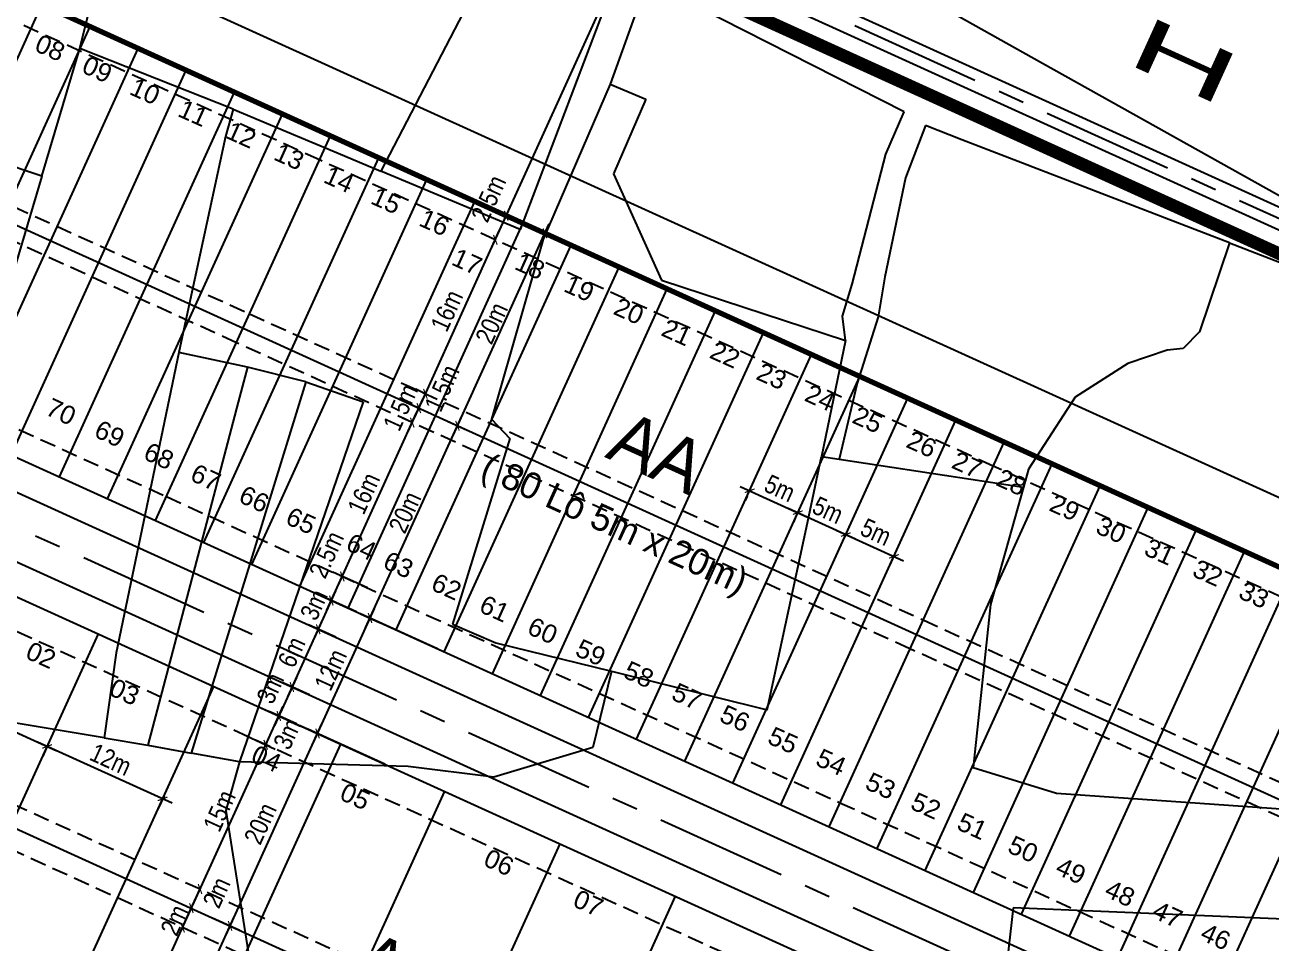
# Model space of a CAD drawing. Extents: x 597165 to 598689, y 1181586 to 1183364.
# Drawn here: x 597567.5 to 597685.4, y 1183094.9 to 1183181.8 of the extents above; entities that cross this region are included whole.
import ezdxf
from ezdxf.enums import TextEntityAlignment as Align

# ---------------------------------------------------------------- set-up
doc = ezdxf.new("R2010")
doc.units = 0
doc.header["$MEASUREMENT"] = 0
for name, pattern in [('CENTER', [2, 1.25, -0.25, 0.25, -0.25]), ('DASHED', [0.75, 0.5, -0.25]), ('LOGIOI', [4, 3, -1])]:
    doc.linetypes.add(name, pattern=pattern)
doc.layers.get('0').update_dxf_attribs({"linetype": 'CONTINUOUS'})
doc.layers.get('DEFPOINTS').update_dxf_attribs({"color": 8, "linetype": 'CONTINUOUS'})
for name, color, linetype in [('CGXD', 3, 'CONTINUOUS'), ('DIM-T', 7, 'CONTINUOUS'), ('DTEXT', 7, 'CONTINUOUS'), ('DTEXT-TENLO', 4, 'CONTINUOUS'), ('MOCRANH', 7, 'CONTINUOUS'), ('NEN-HT', 8, 'CONTINUOUS'), ('NET-LENGOAI', 4, 'CONTINUOUS'), ('NET-LETRONG', 5, 'CONTINUOUS'), ('NET-LO-GIOI-DIEN-GIOI', 7, 'CENTER'), ('NET-PLO', 2, 'CONTINUOUS'), ('NET-TIM', 2, 'CENTER'), ('RANH_QUY_HOACH', 7, 'LOGIOI'), ('RANHGIAODAT', 150, 'LOGIOI'), ('TEXT-SOLO', 7, 'CONTINUOUS')]:
    doc.layers.add(name, color=color, linetype=linetype)
doc.styles.add('AVO', font='VHELVEN.TTF')
doc.styles.add('VHEL-C-R', font='VHELVCN.TTF')
doc.styles.add('VHEL-R', font='VHELVEN.TTF')
doc.styles.add('VTIMES-R', font='VAPTIMN.TTF')
doc.dimstyles.new('TL1000', dxfattribs={"dimscale": 0, "dimtxt": 2, "dimasz": 0.7, "dimexe": 1, "dimexo": 1, "dimgap": 0.5, "dimtad": 1, "dimdec": 1, "dimzin": 12, "dimtxsty": 'VHEL-C-R', "dimblk1": 'ARCHTICK', "dimblk2": 'ARCHTICK', "dimsah": 1, "dimcen": -0.09, "dimdle": 1, "dimclrd": 256, "dimclre": 256, "dimclrt": 256, "dimazin": 3, "dimtfac": 0.005, "dimtdec": 1, "dimtix": 1, "dimtmove": 0, "dimatfit": 3, "dimtolj": 1, "dimtzin": 0})

# ---------------------------------------------------------------- blocks, each defined once
blk = doc.blocks.new('_ARCHTICK')
at = {"color": 0, "linetype": 'BYBLOCK', "const_width": 0.15}
blk.add_lwpolyline([(-0.5, -0.5), (0.5, 0.5)], dxfattribs=at)
blk = doc.blocks.new('*D1054')
at = {"linetype": 'BYBLOCK'}
for p, q in [((597631.48, 1183221.22), (597638.76, 1183217.91)), ((597612.61, 1183162.79), (597638.27, 1183219.23)), ((597606.65, 1183166.6), (597613.93, 1183163.29))]:
    blk.add_line(p, q, dxfattribs=at)
at = {"layer": 'DEFPOINTS', "color": 0, "linetype": 'BYBLOCK'}
for p in [(597630.57, 1183221.63), (597637.85, 1183218.32), (597605.74, 1183167.01)]:
    blk.add_point(p, dxfattribs=at)
at = {"linetype": 'BYBLOCK', "xscale": 0.7, "yscale": 0.7, "zscale": 0.7}
for p, rotation in [((597637.85, 1183218.32), 65.55248368518623), ((597613.02, 1183163.7), 245.5524836851863)]:
    blk.add_blockref('_ARCHTICK', p, dxfattribs=dict(at, rotation=rotation))
at = {"linetype": 'BYBLOCK', "insert": (597625.38, 1183195.33), "char_height": 1.75, "attachment_point": 5, "rotation": 65.5525, "style": 'VHEL-C-R'}
blk.add_mtext('\\A1;60m', dxfattribs=at)
blk = doc.blocks.new('*D1040')
at = {"linetype": 'BYBLOCK'}
for p, q in [((597599.88, 1183128.48), (597596.6, 1183129.97)), ((597596.06, 1183126.37), (597597.51, 1183129.56)), ((597598.84, 1183126.2), (597595.56, 1183127.7))]:
    blk.add_line(p, q, dxfattribs=at)
at = {"layer": 'DEFPOINTS', "color": 0, "linetype": 'BYBLOCK'}
for p in [(597597.51, 1183129.56), (597600.79, 1183128.06), (597599.75, 1183125.79)]:
    blk.add_point(p, dxfattribs=at)
at = {"linetype": 'BYBLOCK', "xscale": 0.7, "yscale": 0.7, "zscale": 0.7}
for p, rotation in [((597597.51, 1183129.56), 65.55248368590415), ((597596.47, 1183127.28), 245.5524836859041)]:
    blk.add_blockref('_ARCHTICK', p, dxfattribs=dict(at, rotation=rotation))
at = {"linetype": 'BYBLOCK', "insert": (597596.02, 1183131.62), "char_height": 1.75, "attachment_point": 5, "rotation": 65.5525, "style": 'VHEL-C-R'}
blk.add_mtext('\\A1;2.5m', dxfattribs=at)
blk = doc.blocks.new('*D1039')
at = {"linetype": 'BYBLOCK'}
for p, q in [((597597.09, 1183128.65), (597604.54, 1183145.03)), ((597603.98, 1183144.19), (597603.22, 1183144.54)), ((597599.88, 1183128.48), (597596.6, 1183129.97))]:
    blk.add_line(p, q, dxfattribs=at)
at = {"layer": 'DEFPOINTS', "color": 0, "linetype": 'BYBLOCK'}
for p in [(597604.13, 1183144.12), (597604.89, 1183143.77), (597600.79, 1183128.06)]:
    blk.add_point(p, dxfattribs=at)
at = {"linetype": 'BYBLOCK', "xscale": 0.7, "yscale": 0.7, "zscale": 0.7}
for p, rotation in [((597604.13, 1183144.12), 65.55248368590425), ((597597.51, 1183129.56), 245.5524836859042)]:
    blk.add_blockref('_ARCHTICK', p, dxfattribs=dict(at, rotation=rotation))
at = {"linetype": 'BYBLOCK', "insert": (597599.55, 1183137.42), "char_height": 1.75, "attachment_point": 5, "rotation": 65.5525, "style": 'VHEL-C-R'}
blk.add_mtext('\\A1;16m', dxfattribs=at)
blk = doc.blocks.new('*D1038')
at = {"linetype": 'BYBLOCK'}
for p, q in [((597603.71, 1183143.21), (597605.16, 1183146.4)), ((597604.6, 1183145.55), (597603.84, 1183145.9)), ((597603.98, 1183144.19), (597603.22, 1183144.54))]:
    blk.add_line(p, q, dxfattribs=at)
at = {"layer": 'DEFPOINTS', "color": 0, "linetype": 'BYBLOCK'}
for p in [(597604.75, 1183145.49), (597605.52, 1183145.14), (597604.89, 1183143.77)]:
    blk.add_point(p, dxfattribs=at)
at = {"linetype": 'BYBLOCK', "xscale": 0.7, "yscale": 0.7, "zscale": 0.7}
for p, rotation in [((597604.75, 1183145.49), 65.55248368590425), ((597604.13, 1183144.12), 245.5524836859042)]:
    blk.add_blockref('_ARCHTICK', p, dxfattribs=dict(at, rotation=rotation))
at = {"linetype": 'BYBLOCK', "insert": (597603.03, 1183145.57), "char_height": 1.75, "attachment_point": 5, "rotation": 65.5525, "style": 'VHEL-C-R'}
blk.add_mtext('\\A1;1.5m', dxfattribs=at)
blk = doc.blocks.new('*D1037')
at = {"linetype": 'BYBLOCK'}
for p, q in [((597604.33, 1183144.58), (597605.37, 1183146.85)), ((597605.23, 1183146.92), (597604.46, 1183147.27)), ((597604.6, 1183145.55), (597603.84, 1183145.9))]:
    blk.add_line(p, q, dxfattribs=at)
at = {"layer": 'DEFPOINTS', "color": 0, "linetype": 'BYBLOCK'}
for p in [(597605.37, 1183146.85), (597606.14, 1183146.5), (597605.52, 1183145.14)]:
    blk.add_point(p, dxfattribs=at)
at = {"linetype": 'BYBLOCK', "xscale": 0.7, "yscale": 0.7, "zscale": 0.7}
for p, rotation in [((597605.37, 1183146.85), 65.55248368590425), ((597604.75, 1183145.49), 245.5524836859042)]:
    blk.add_blockref('_ARCHTICK', p, dxfattribs=dict(at, rotation=rotation))
at = {"linetype": 'BYBLOCK', "insert": (597606.95, 1183147.38), "char_height": 1.75, "attachment_point": 5, "rotation": 65.5525, "style": 'VHEL-C-R'}
blk.add_mtext('\\A1;1.5m', dxfattribs=at)
blk = doc.blocks.new('*D1036')
at = {"linetype": 'BYBLOCK'}
for p, q in [((597604.96, 1183145.94), (597612.4, 1183162.33)), ((597611.85, 1183161.48), (597611.08, 1183161.83)), ((597605.23, 1183146.92), (597604.46, 1183147.27))]:
    blk.add_line(p, q, dxfattribs=at)
at = {"layer": 'DEFPOINTS', "color": 0, "linetype": 'BYBLOCK'}
for p in [(597611.99, 1183161.42), (597612.76, 1183161.07), (597606.14, 1183146.5)]:
    blk.add_point(p, dxfattribs=at)
at = {"linetype": 'BYBLOCK', "xscale": 0.7, "yscale": 0.7, "zscale": 0.7}
for p, rotation in [((597611.99, 1183161.42), 65.55248368590425), ((597605.37, 1183146.85), 245.5524836859042)]:
    blk.add_blockref('_ARCHTICK', p, dxfattribs=dict(at, rotation=rotation))
at = {"linetype": 'BYBLOCK', "insert": (597607.41, 1183154.71), "char_height": 1.75, "attachment_point": 5, "rotation": 65.5525, "style": 'VHEL-C-R'}
blk.add_mtext('\\A1;16m', dxfattribs=at)
blk = doc.blocks.new('*D1035')
at = {"linetype": 'BYBLOCK'}
for p, q in [((597612.88, 1183163.76), (597612.12, 1183164.11)), ((597611.58, 1183160.51), (597613.03, 1183163.7)), ((597611.85, 1183161.48), (597611.08, 1183161.83))]:
    blk.add_line(p, q, dxfattribs=at)
at = {"layer": 'DEFPOINTS', "color": 0, "linetype": 'BYBLOCK'}
for p in [(597613.03, 1183163.7), (597613.79, 1183163.35), (597612.76, 1183161.07)]:
    blk.add_point(p, dxfattribs=at)
at = {"linetype": 'BYBLOCK', "xscale": 0.7, "yscale": 0.7, "zscale": 0.7}
for p, rotation in [((597613.03, 1183163.7), 65.55248368590425), ((597611.99, 1183161.42), 245.5524836859042)]:
    blk.add_blockref('_ARCHTICK', p, dxfattribs=dict(at, rotation=rotation))
at = {"linetype": 'BYBLOCK', "insert": (597611.37, 1183165.32), "char_height": 1.75, "attachment_point": 5, "rotation": 65.5525, "style": 'VHEL-C-R'}
blk.add_mtext('\\A1;2.5m', dxfattribs=at)
blk = doc.blocks.new('*D1005')
at = {"linetype": 'BYBLOCK'}
blk.add_line((597575.78, 1183081.77), (597582.81, 1183097.24), dxfattribs=at)
at = {"layer": 'DEFPOINTS', "color": 0, "linetype": 'BYBLOCK'}
for p in [(597582.4, 1183096.33), (597582.4, 1183096.33), (597576.19, 1183082.68)]:
    blk.add_point(p, dxfattribs=at)
at = {"linetype": 'BYBLOCK', "xscale": 0.7, "yscale": 0.7, "zscale": 0.7}
for p, rotation in [((597582.4, 1183096.33), 65.5524836845421), ((597576.19, 1183082.68), 245.5524836845421)]:
    blk.add_blockref('_ARCHTICK', p, dxfattribs=dict(at, rotation=rotation))
at = {"linetype": 'BYBLOCK', "insert": (597578.03, 1183090.08), "char_height": 1.75, "attachment_point": 5, "rotation": 65.5525, "style": 'VHEL-C-R'}
blk.add_mtext('\\A1;15m', dxfattribs=at)
blk = doc.blocks.new('*D1004')
at = {"linetype": 'BYBLOCK'}
blk.add_line((597581.98, 1183095.42), (597583.64, 1183099.07), dxfattribs=at)
at = {"layer": 'DEFPOINTS', "color": 0, "linetype": 'BYBLOCK'}
for p in [(597583.23, 1183098.16), (597583.23, 1183098.16), (597582.4, 1183096.33)]:
    blk.add_point(p, dxfattribs=at)
at = {"linetype": 'BYBLOCK', "xscale": 0.7, "yscale": 0.7, "zscale": 0.7}
for p, rotation in [((597583.23, 1183098.16), 65.5524836845421), ((597582.4, 1183096.33), 245.5524836845421)]:
    blk.add_blockref('_ARCHTICK', p, dxfattribs=dict(at, rotation=rotation))
at = {"linetype": 'BYBLOCK', "insert": (597581.61, 1183097.04), "char_height": 1.75, "attachment_point": 5, "rotation": 65.5525, "style": 'VHEL-C-R'}
blk.add_mtext('\\A1;2m', dxfattribs=at)
blk = doc.blocks.new('*D1003')
at = {"linetype": 'BYBLOCK'}
blk.add_line((597582.81, 1183097.24), (597584.05, 1183099.98), dxfattribs=at)
at = {"layer": 'DEFPOINTS', "color": 0, "linetype": 'BYBLOCK'}
for p in [(597584.05, 1183099.98), (597584.05, 1183099.98), (597583.23, 1183098.16)]:
    blk.add_point(p, dxfattribs=at)
at = {"linetype": 'BYBLOCK', "xscale": 0.7, "yscale": 0.7, "zscale": 0.7}
for p, rotation in [((597584.05, 1183099.98), 65.5524836845421), ((597583.23, 1183098.16), 245.5524836845421)]:
    blk.add_blockref('_ARCHTICK', p, dxfattribs=dict(at, rotation=rotation))
at = {"linetype": 'BYBLOCK', "insert": (597585.61, 1183099.65), "char_height": 1.75, "attachment_point": 5, "rotation": 65.5525, "style": 'VHEL-C-R'}
blk.add_mtext('\\A1;2m', dxfattribs=at)
blk = doc.blocks.new('*D1002')
at = {"linetype": 'BYBLOCK'}
blk.add_line((597583.64, 1183099.07), (597590.68, 1183114.54), dxfattribs=at)
at = {"layer": 'DEFPOINTS', "color": 0, "linetype": 'BYBLOCK'}
for p in [(597590.26, 1183113.63), (597590.26, 1183113.63), (597584.05, 1183099.98)]:
    blk.add_point(p, dxfattribs=at)
at = {"linetype": 'BYBLOCK', "xscale": 0.7, "yscale": 0.7, "zscale": 0.7}
for p, rotation in [((597590.26, 1183113.63), 65.5524836845421), ((597584.05, 1183099.98), 245.5524836845421)]:
    blk.add_blockref('_ARCHTICK', p, dxfattribs=dict(at, rotation=rotation))
at = {"linetype": 'BYBLOCK', "insert": (597585.89, 1183107.38), "char_height": 1.75, "attachment_point": 5, "rotation": 65.5525, "style": 'VHEL-C-R'}
blk.add_mtext('\\A1;15m', dxfattribs=at)
blk = doc.blocks.new('*D921')
at = {"linetype": 'BYBLOCK'}
for p, q in [((597599.72, 1183124.71), (597608.82, 1183144.73)), ((597607.52, 1183144.23), (597609.32, 1183143.41)), ((597599.24, 1183126.02), (597601.04, 1183125.2))]:
    blk.add_line(p, q, dxfattribs=at)
at = {"layer": 'DEFPOINTS', "color": 0, "linetype": 'BYBLOCK'}
for p in [(597606.61, 1183144.64), (597608.41, 1183143.82), (597598.33, 1183126.44)]:
    blk.add_point(p, dxfattribs=at)
at = {"linetype": 'BYBLOCK', "xscale": 0.7, "yscale": 0.7, "zscale": 0.7}
for p, rotation in [((597608.41, 1183143.82), 65.55248368399937), ((597600.13, 1183125.62), 245.5524836839994)]:
    blk.add_blockref('_ARCHTICK', p, dxfattribs=dict(at, rotation=rotation))
at = {"linetype": 'BYBLOCK', "insert": (597603.45, 1183135.63), "char_height": 1.75, "attachment_point": 5, "rotation": 65.5525, "style": 'VHEL-C-R'}
blk.add_mtext('\\A1;20m', dxfattribs=at)
blk = doc.blocks.new('*D920')
at = {"linetype": 'BYBLOCK'}
for p, q in [((597608, 1183142.91), (597617.1, 1183162.94)), ((597615.8, 1183162.44), (597617.6, 1183161.62)), ((597607.52, 1183144.23), (597609.32, 1183143.41))]:
    blk.add_line(p, q, dxfattribs=at)
at = {"layer": 'DEFPOINTS', "color": 0, "linetype": 'BYBLOCK'}
for p in [(597614.89, 1183162.85), (597616.69, 1183162.03), (597606.61, 1183144.64)]:
    blk.add_point(p, dxfattribs=at)
at = {"linetype": 'BYBLOCK', "xscale": 0.7, "yscale": 0.7, "zscale": 0.7}
for p, rotation in [((597616.69, 1183162.03), 65.55248368399916), ((597608.41, 1183143.82), 245.5524836839992)]:
    blk.add_blockref('_ARCHTICK', p, dxfattribs=dict(at, rotation=rotation))
at = {"linetype": 'BYBLOCK', "insert": (597611.65, 1183153.53), "char_height": 1.75, "attachment_point": 5, "rotation": 65.5525, "style": 'VHEL-C-R'}
blk.add_mtext('\\A1;20m', dxfattribs=at)
blk = doc.blocks.new('*D919')
at = {"linetype": 'BYBLOCK'}
for p, q in [((597578.2, 1183077.37), (597587.31, 1183097.4)), ((597585.23, 1183097.24), (597587.8, 1183096.07)), ((597576.95, 1183079.04), (597579.53, 1183077.87))]:
    blk.add_line(p, q, dxfattribs=at)
at = {"layer": 'DEFPOINTS', "color": 0, "linetype": 'BYBLOCK'}
for p in [(597584.32, 1183097.66), (597586.89, 1183096.49), (597576.04, 1183079.45)]:
    blk.add_point(p, dxfattribs=at)
at = {"linetype": 'BYBLOCK', "xscale": 0.7, "yscale": 0.7, "zscale": 0.7}
for p, rotation in [((597586.89, 1183096.49), 65.55248368485508), ((597578.61, 1183078.28), 245.5524836848551)]:
    blk.add_blockref('_ARCHTICK', p, dxfattribs=dict(at, rotation=rotation))
at = {"linetype": 'BYBLOCK', "insert": (597581.48, 1183087.96), "char_height": 1.75, "attachment_point": 5, "rotation": 65.5525, "style": 'VHEL-C-R'}
blk.add_mtext('\\A1;20m', dxfattribs=at)
blk = doc.blocks.new('*D918')
at = {"linetype": 'BYBLOCK'}
for p, q in [((597586.48, 1183095.58), (597595.58, 1183115.61)), ((597593.51, 1183115.45), (597596.08, 1183114.28)), ((597585.23, 1183097.24), (597587.8, 1183096.07))]:
    blk.add_line(p, q, dxfattribs=at)
at = {"layer": 'DEFPOINTS', "color": 0, "linetype": 'BYBLOCK'}
for p in [(597592.6, 1183115.87), (597595.17, 1183114.7), (597584.32, 1183097.66)]:
    blk.add_point(p, dxfattribs=at)
at = {"linetype": 'BYBLOCK', "xscale": 0.7, "yscale": 0.7, "zscale": 0.7}
for p, rotation in [((597595.17, 1183114.7), 65.55248368485506), ((597586.89, 1183096.49), 245.5524836848551)]:
    blk.add_blockref('_ARCHTICK', p, dxfattribs=dict(at, rotation=rotation))
at = {"linetype": 'BYBLOCK', "insert": (597589.76, 1183106.17), "char_height": 1.75, "attachment_point": 5, "rotation": 65.5525, "style": 'VHEL-C-R'}
blk.add_mtext('\\A1;20m', dxfattribs=at)
blk = doc.blocks.new('*D872')
at = {"linetype": 'BYBLOCK'}
for p, q in [((597594.76, 1183113.79), (597600.55, 1183126.53)), ((597606.51, 1183122.72), (597599.23, 1183126.03)), ((597601.54, 1183111.8), (597594.26, 1183115.11))]:
    blk.add_line(p, q, dxfattribs=at)
at = {"layer": 'DEFPOINTS', "color": 0, "linetype": 'BYBLOCK'}
for p in [(597600.14, 1183125.62), (597607.42, 1183122.31), (597602.45, 1183111.38)]:
    blk.add_point(p, dxfattribs=at)
at = {"linetype": 'BYBLOCK', "xscale": 0.7, "yscale": 0.7, "zscale": 0.7}
for p, rotation in [((597600.14, 1183125.62), 65.55248368840645), ((597595.17, 1183114.7), 245.5524836884065)]:
    blk.add_blockref('_ARCHTICK', p, dxfattribs=dict(at, rotation=rotation))
at = {"linetype": 'BYBLOCK', "insert": (597596.4, 1183120.73), "char_height": 1.75, "attachment_point": 5, "rotation": 65.5525, "style": 'VHEL-C-R'}
blk.add_mtext('\\A1;12m', dxfattribs=at)
blk = doc.blocks.new('*D871')
at = {"linetype": 'BYBLOCK'}
for p, q in [((597596.88, 1183128.2), (597594.81, 1183123.64)), ((597598.13, 1183126.53), (597595.56, 1183127.7)), ((597596.89, 1183123.8), (597594.32, 1183124.97))]:
    blk.add_line(p, q, dxfattribs=at)
at = {"layer": 'DEFPOINTS', "color": 0, "linetype": 'BYBLOCK'}
for p in [(597599.04, 1183126.12), (597595.23, 1183124.56), (597597.8, 1183123.39)]:
    blk.add_point(p, dxfattribs=at)
at = {"linetype": 'BYBLOCK', "xscale": 0.7, "yscale": 0.7, "zscale": 0.7}
for p, rotation in [((597596.47, 1183127.29), 65.5524836865183), ((597595.23, 1183124.56), 245.5524836865183)]:
    blk.add_blockref('_ARCHTICK', p, dxfattribs=dict(at, rotation=rotation))
at = {"linetype": 'BYBLOCK', "insert": (597594.83, 1183126.88), "char_height": 1.75, "attachment_point": 5, "rotation": 65.5525, "style": 'VHEL-C-R'}
blk.add_mtext('\\A1;3m', dxfattribs=at)
blk = doc.blocks.new('*D870')
at = {"linetype": 'BYBLOCK'}
for p, q in [((597595.64, 1183125.47), (597592.33, 1183118.18)), ((597596.89, 1183123.8), (597594.32, 1183124.97)), ((597594.41, 1183118.34), (597591.83, 1183119.51))]:
    blk.add_line(p, q, dxfattribs=at)
at = {"layer": 'DEFPOINTS', "color": 0, "linetype": 'BYBLOCK'}
for p in [(597597.8, 1183123.39), (597592.74, 1183119.09), (597595.32, 1183117.92)]:
    blk.add_point(p, dxfattribs=at)
at = {"linetype": 'BYBLOCK', "xscale": 0.7, "yscale": 0.7, "zscale": 0.7}
for p, rotation in [((597595.23, 1183124.56), 65.5524836865183), ((597592.74, 1183119.09), 245.5524836865183)]:
    blk.add_blockref('_ARCHTICK', p, dxfattribs=dict(at, rotation=rotation))
at = {"linetype": 'BYBLOCK', "insert": (597592.72, 1183122.4), "char_height": 1.75, "attachment_point": 5, "rotation": 65.5525, "style": 'VHEL-C-R'}
blk.add_mtext('\\A1;6m', dxfattribs=at)
blk = doc.blocks.new('*D869')
at = {"linetype": 'BYBLOCK'}
for p, q in [((597593.16, 1183120), (597591.09, 1183115.45)), ((597594.41, 1183118.34), (597591.83, 1183119.51)), ((597593.17, 1183115.61), (597590.59, 1183116.78))]:
    blk.add_line(p, q, dxfattribs=at)
at = {"layer": 'DEFPOINTS', "color": 0, "linetype": 'BYBLOCK'}
for p in [(597595.32, 1183117.92), (597591.5, 1183116.36), (597594.08, 1183115.19)]:
    blk.add_point(p, dxfattribs=at)
at = {"linetype": 'BYBLOCK', "xscale": 0.7, "yscale": 0.7, "zscale": 0.7}
for p, rotation in [((597592.74, 1183119.09), 65.5524836865183), ((597591.5, 1183116.36), 245.5524836865183)]:
    blk.add_blockref('_ARCHTICK', p, dxfattribs=dict(at, rotation=rotation))
at = {"linetype": 'BYBLOCK', "insert": (597590.71, 1183118.98), "char_height": 1.75, "attachment_point": 5, "rotation": 65.5525, "style": 'VHEL-C-R'}
blk.add_mtext('\\A1;3m', dxfattribs=at)
blk = doc.blocks.new('*D868')
at = {"linetype": 'BYBLOCK'}
for p, q in [((597635.15, 1183138.08), (597641.52, 1183135.18)), ((597635.82, 1183137.15), (597635.64, 1183136.76)), ((597640.37, 1183135.08), (597640.19, 1183134.69))]:
    blk.add_line(p, q, dxfattribs=at)
at = {"layer": 'DEFPOINTS', "color": 0, "linetype": 'BYBLOCK'}
for p in [(597636.24, 1183138.06), (597640.61, 1183135.6), (597640.79, 1183135.99)]:
    blk.add_point(p, dxfattribs=at)
at = {"linetype": 'BYBLOCK', "xscale": 0.7, "yscale": 0.7, "zscale": 0.7}
for p, rotation in [((597636.06, 1183137.67), 155.5524836847999), ((597640.61, 1183135.6), 335.5524836848)]:
    blk.add_blockref('_ARCHTICK', p, dxfattribs=dict(at, rotation=rotation))
at = {"linetype": 'BYBLOCK', "insert": (597638.91, 1183137.9), "char_height": 1.75, "attachment_point": 5, "rotation": 335.5525, "style": 'VHEL-C-R'}
blk.add_mtext('\\A1;5m', dxfattribs=at)
blk = doc.blocks.new('*D867')
at = {"linetype": 'BYBLOCK'}
for p, q in [((597639.7, 1183136.01), (597646.07, 1183133.11)), ((597640.37, 1183135.08), (597640.19, 1183134.69)), ((597645.02, 1183133.23), (597645.57, 1183134.44))]:
    blk.add_line(p, q, dxfattribs=at)
at = {"layer": 'DEFPOINTS', "color": 0, "linetype": 'BYBLOCK'}
for p in [(597640.79, 1183135.99), (597645.16, 1183133.53), (597644.61, 1183132.32)]:
    blk.add_point(p, dxfattribs=at)
at = {"linetype": 'BYBLOCK', "xscale": 0.7, "yscale": 0.7, "zscale": 0.7}
for p, rotation in [((597640.61, 1183135.6), 155.5524836847999), ((597645.16, 1183133.53), 335.5524836848)]:
    blk.add_blockref('_ARCHTICK', p, dxfattribs=dict(at, rotation=rotation))
at = {"linetype": 'BYBLOCK', "insert": (597643.46, 1183135.83), "char_height": 1.75, "attachment_point": 5, "rotation": 335.5525, "style": 'VHEL-C-R'}
blk.add_mtext('\\A1;5m', dxfattribs=at)
blk = doc.blocks.new('*D866')
at = {"linetype": 'BYBLOCK'}
for p, q in [((597645.02, 1183133.23), (597645.57, 1183134.44)), ((597644.25, 1183133.94), (597650.62, 1183131.04)), ((597649.34, 1183130.65), (597650.12, 1183132.37))]:
    blk.add_line(p, q, dxfattribs=at)
at = {"layer": 'DEFPOINTS', "color": 0, "linetype": 'BYBLOCK'}
for p in [(597644.61, 1183132.32), (597649.71, 1183131.46), (597648.93, 1183129.74)]:
    blk.add_point(p, dxfattribs=at)
at = {"linetype": 'BYBLOCK', "xscale": 0.7, "yscale": 0.7, "zscale": 0.7}
for p, rotation in [((597645.16, 1183133.53), 155.5524836847999), ((597649.71, 1183131.46), 335.5524836848)]:
    blk.add_blockref('_ARCHTICK', p, dxfattribs=dict(at, rotation=rotation))
at = {"linetype": 'BYBLOCK', "insert": (597648.01, 1183133.76), "char_height": 1.75, "attachment_point": 5, "rotation": 335.5525, "style": 'VHEL-C-R'}
blk.add_mtext('\\A1;5m', dxfattribs=at)
blk = doc.blocks.new('*D845')
at = {"linetype": 'BYBLOCK'}
for p, q in [((597581.42, 1183108.09), (597568.67, 1183113.89)), ((597569.72, 1183113.77), (597569.17, 1183112.56)), ((597580.64, 1183108.81), (597580.09, 1183107.6))]:
    blk.add_line(p, q, dxfattribs=at)
at = {"layer": 'DEFPOINTS', "color": 0, "linetype": 'BYBLOCK'}
for p in [(597570.13, 1183114.68), (597569.58, 1183113.47), (597581.06, 1183109.72)]:
    blk.add_point(p, dxfattribs=at)
at = {"linetype": 'BYBLOCK', "xscale": 0.7, "yscale": 0.7, "zscale": 0.7}
for p, rotation in [((597569.58, 1183113.47), 155.5524836894185), ((597580.51, 1183108.51), 335.5524836894185)]:
    blk.add_blockref('_ARCHTICK', p, dxfattribs=dict(at, rotation=rotation))
at = {"linetype": 'BYBLOCK', "insert": (597575.61, 1183112.24), "char_height": 1.75, "attachment_point": 5, "rotation": 335.5525, "style": 'VHEL-C-R'}
blk.add_mtext('\\A1;12m', dxfattribs=at)
blk = doc.blocks.new('*D28')
at = {"linetype": 'BYBLOCK'}
blk.add_line((597557.75, 1183118.85), (597570.49, 1183113.06), dxfattribs=at)
at = {"layer": 'DEFPOINTS', "color": 0, "linetype": 'BYBLOCK'}
for p in [(597558.66, 1183118.44), (597569.58, 1183113.47), (597569.58, 1183113.47)]:
    blk.add_point(p, dxfattribs=at)
at = {"linetype": 'BYBLOCK', "xscale": 0.7, "yscale": 0.7, "zscale": 0.7}
for p, rotation in [((597558.66, 1183118.44), 155.5524836869335), ((597569.58, 1183113.47), 335.5524836869336)]:
    blk.add_blockref('_ARCHTICK', p, dxfattribs=dict(at, rotation=rotation))
at = {"linetype": 'BYBLOCK', "insert": (597564.69, 1183117.21), "char_height": 1.75, "attachment_point": 5, "rotation": 335.5525, "style": 'VHEL-C-R'}
blk.add_mtext('\\A1;12m', dxfattribs=at)
blk = doc.blocks.new('*D23')
at = {"linetype": 'BYBLOCK'}
for p, q in [((597589.68, 1183117.19), (597592.41, 1183115.95)), ((597589.85, 1183112.72), (597591.92, 1183117.27)), ((597588.44, 1183114.46), (597591.17, 1183113.22))]:
    blk.add_line(p, q, dxfattribs=at)
at = {"layer": 'DEFPOINTS', "color": 0, "linetype": 'BYBLOCK'}
for p in [(597588.77, 1183117.6), (597591.5, 1183116.36), (597587.53, 1183114.87)]:
    blk.add_point(p, dxfattribs=at)
at = {"linetype": 'BYBLOCK', "xscale": 0.7, "yscale": 0.7, "zscale": 0.7}
for p, rotation in [((597591.5, 1183116.36), 65.55248368840645), ((597590.26, 1183113.63), 245.5524836884065)]:
    blk.add_blockref('_ARCHTICK', p, dxfattribs=dict(at, rotation=rotation))
at = {"linetype": 'BYBLOCK', "insert": (597592.29, 1183114.65), "char_height": 1.75, "attachment_point": 5, "rotation": 65.5525, "style": 'VHEL-C-R'}
blk.add_mtext('\\A1;3m', dxfattribs=at)

msp = doc.modelspace()

# ---------------------------------------------------------------- linework, layer by layer
at = {"layer": 'CGXD', "linetype": 'DASHED', "ltscale": 3}
msp.add_lwpolyline([(597536.1472, 1183195.8991), (597529.5254, 1183181.3336), (597588.7439, 1183154.4117), (597652.4678, 1183125.4415), (597713.9158, 1183097.506), (597719.0391, 1183108.7755), (597717.2406, 1183113.5703), (597659.0895, 1183140.007), (597595.3657, 1183168.9771), (597536.1472, 1183195.8991)], dxfattribs=at)
for points in [[(597595.3657, 1183168.9771), (597536.1472, 1183195.8991), (597529.5254, 1183181.3336), (597588.7439, 1183154.4117), (597652.4678, 1183125.4415), (597713.9158, 1183097.506), (597719.0391, 1183108.7755), (597717.2406, 1183113.5703), (597659.0895, 1183140.007)], [(597587.5023, 1183151.6807), (597528.2778, 1183178.6054), (597521.8499, 1183163.9518), (597580.8806, 1183137.1152), (597644.6044, 1183108.1451), (597690.1215, 1183087.4521), (597696.7432, 1183102.0175), (597651.2262, 1183122.7105)], [(597552.9226, 1183130.606), (597548.6287, 1183128.9961), (597543.7628, 1183118.2929), (597644.8107, 1183072.3545), (597649.6479, 1183082.9945), (597648.0026, 1183087.3807)], [(597542.1074, 1183114.6515), (597537.2415, 1183103.9483), (597538.8514, 1183099.6544), (597633.9954, 1183056.4), (597638.2893, 1183058.0099), (597643.1552, 1183068.7131)]]:
    msp.add_lwpolyline(points, close=True, dxfattribs=at)
at = {"layer": 'MOCRANH'}
msp.add_lwpolyline([(598297.3967, 1182239.54), (598213.8261, 1182511.342), (598335.1729, 1182835.3919), (598344.6661, 1182860.743), (597547.8605, 1183222.9796), (597536.9709, 1183198.2708), (597494.1637, 1183101.1393), (597439.7212, 1182974.4588), (597407.6696, 1182885.2338), (597394.7271, 1182848.3776), (597374.3757, 1182758.7003), (597340.8217, 1182551.4599), (597340.2111, 1182461.6352), (597341.3721, 1182437.3595)], dxfattribs=at)
msp.add_lwpolyline([(598297.3967, 1182239.54), (598213.8261, 1182511.342), (598335.1729, 1182835.3919), (598344.6661, 1182860.743), (597547.8605, 1183222.9796), (597536.9709, 1183198.2708), (597494.1637, 1183101.1393), (597439.7212, 1182974.4588), (597407.6696, 1182885.2338), (597394.7271, 1182848.3776), (597374.3757, 1182758.7003), (597340.8217, 1182551.4599), (597340.2111, 1182461.6352), (597341.3721, 1182437.3595)], dxfattribs=at)
at = {"layer": 'NEN-HT', "linetype": 'CONTINUOUS'}
for p, q in [((597572.68, 1183179.53), (597579.48, 1183207.14)), ((597623.86, 1183187.49), (597614.35, 1183162.4)), ((597610.37, 1183185.68), (597601.16, 1183167.93)), ((597626.34, 1183185.89), (597622.87, 1183176.15)), ((597650.68, 1183173.54), (597626.34, 1183185.89)), ((597662.68, 1183178.71), (597653.52, 1183183.84)), ((597569.08, 1183167.45), (597572.68, 1183179.53)), ((597587.18, 1183173.79), (597572.68, 1183179.53)), ((597689.65, 1183163.62), (597662.68, 1183178.71)), ((597622.87, 1183176.15), (597616.53, 1183161.48)), ((597622.87, 1183176.15), (597626.24, 1183174.73)), ((597626.24, 1183174.73), (597623.16, 1183167.66)), ((597587.18, 1183173.79), (597586.45, 1183171.21)), ((597587.18, 1183173.79), (597593.27, 1183171.24)), ((597648.95, 1183169.52), (597650.68, 1183173.54)), ((597652.7, 1183172.24), (597650.79, 1183167.3)), ((597656.12, 1183170.87), (597652.7, 1183172.24)), ((597586.45, 1183171.21), (597582.25, 1183151.79)), ((597593.27, 1183171.24), (597597.12, 1183169.63)), ((597569.08, 1183167.45), (597560.4, 1183170.37)), ((597681.45, 1183161.13), (597656.12, 1183170.87)), ((597597.12, 1183169.63), (597601.16, 1183167.93)), ((597645.74, 1183157.22), (597648.95, 1183169.52)), ((597569.08, 1183167.45), (597566.35, 1183158.29)), ((597614.35, 1183162.4), (597601.16, 1183167.93)), ((597623.16, 1183167.66), (597627.7, 1183157.6)), ((597650.79, 1183167.3), (597648.86, 1183157.92)), ((597616.53, 1183161.48), (597611.64, 1183144.45)), ((597681.45, 1183161.13), (597678.63, 1183152.71)), ((597681.45, 1183161.13), (597689.01, 1183158.22)), ((597627.7, 1183157.6), (597645.11, 1183151.89)), ((597644.84, 1183154.19), (597645.74, 1183157.22)), ((597648.86, 1183157.92), (597648.21, 1183154.12)), ((597645.11, 1183151.89), (597644.84, 1183154.19)), ((597648.21, 1183154.12), (597646.22, 1183147.86)), ((597678.63, 1183152.71), (597677.09, 1183151.12)), ((597582.25, 1183151.79), (597582.04, 1183150.77)), ((597645.11, 1183151.89), (597642.84, 1183140.91)), ((597675.55, 1183150.96), (597671.83, 1183149.72)), ((597677.09, 1183151.12), (597675.55, 1183150.96)), ((597582.04, 1183150.77), (597576.12, 1183122.32)), ((597588.53, 1183149.38), (597582.04, 1183150.77)), ((597671.83, 1183149.72), (597666.85, 1183146.53)), ((597588.53, 1183149.38), (597587.65, 1183146.04)), ((597594.07, 1183147.99), (597588.53, 1183149.38)), ((597594.07, 1183147.99), (597590.25, 1183135.62)), ((597594.07, 1183147.99), (597599.48, 1183146.08)), ((597646.22, 1183147.86), (597644.51, 1183140.66)), ((597666.85, 1183146.53), (597662.45, 1183139.72)), ((597587.65, 1183146.04), (597583.99, 1183132.12)), ((597599.48, 1183146.08), (597593.74, 1183129.37)), ((597611.64, 1183144.45), (597613.37, 1183142.62)), ((597613.37, 1183142.62), (597607.93, 1183125.05)), ((597641.52, 1183134.62), (597642.84, 1183140.91)), ((597642.84, 1183140.91), (597644.51, 1183140.66)), ((597644.51, 1183140.66), (597661.97, 1183138.02)), ((597662.45, 1183139.72), (597661.97, 1183138.02)), ((597661.97, 1183138.02), (597658.83, 1183126.9)), ((597590.25, 1183135.62), (597588.75, 1183130.75)), ((597637.72, 1183116.94), (597641.52, 1183134.62)), ((597583.99, 1183132.12), (597579.11, 1183113.58)), ((597588.75, 1183130.75), (597583.21, 1183112.83)), ((597593.74, 1183129.37), (597587.77, 1183112)), ((597658.83, 1183126.9), (597657.2, 1183111.48)), ((597607.93, 1183125.05), (597612.05, 1183123.28)), ((597612.05, 1183123.28), (597622.98, 1183120.58)), ((597576.12, 1183122.32), (597574.98, 1183114.28)), ((597622.98, 1183120.58), (597621.22, 1183113.38)), ((597622.98, 1183120.58), (597637.72, 1183116.94)), ((597574.98, 1183114.28), (597558.16, 1183117.07)), ((597574.98, 1183114.28), (597579.11, 1183113.58)), ((597579.11, 1183113.58), (597583.21, 1183112.83)), ((597621.22, 1183113.38), (597611.84, 1183110.55)), ((597587.77, 1183112), (597583.21, 1183112.83)), ((597587.77, 1183112), (597586.5, 1183107.41)), ((597603.73, 1183111.57), (597587.77, 1183112)), ((597611.84, 1183110.55), (597603.73, 1183111.57)), ((597657.2, 1183111.48), (597665.08, 1183109.04)), ((597665.08, 1183109.04), (597688.77, 1183107.41)), ((597586.5, 1183107.41), (597588.7, 1183093.42)), ((597661, 1183098.19), (597657.07, 1183064.92)), ((597690.27, 1183096.97), (597661, 1183098.19))]:
    msp.add_line(p, q, dxfattribs=at)
at = {"layer": 'NET-LENGOAI', "ltscale": 20}
for p, q in [((597660.4868, 1183173.9783), (597406.904, 1183289.2622)), ((597661.3146, 1183175.7989), (597416.2891, 1183287.1925)), ((597401.6639, 1183266.3792), (597722.2362, 1183120.6405)), ((597734.3219, 1183142.6083), (597661.3146, 1183175.7989)), ((597733.4942, 1183140.7876), (597660.4868, 1183173.9783)), ((597519.6271, 1183158.9247), (597701.9571, 1183076.0338)), ((597554.2746, 1183136.5823), (597651.681, 1183092.2993))]:
    msp.add_line(p, q, dxfattribs=at)
at = {"layer": 'NET-LETRONG'}
for p, q in [((597399.1792, 1183260.9137), (597596.4003, 1183171.253)), ((597596.4003, 1183171.253), (597660.1242, 1183142.2828)), ((597520.8355, 1183161.6667), (597579.8459, 1183134.8394)), ((597660.1242, 1183142.2828), (597719.2178, 1183115.4177)), ((597579.8459, 1183134.8394), (597643.5698, 1183105.8692)), ((597553.033, 1183133.8513), (597650.3752, 1183089.5976)), ((597643.5698, 1183105.8692), (597702.7419, 1183078.9683))]:
    msp.add_line(p, q, dxfattribs=at)
at = {"layer": 'NET-LO-GIOI-DIEN-GIOI', "color": 5, "ltscale": 20, "const_width": 0.5}
msp.add_lwpolyline([(598343.4983, 1182831.6111), (597399.4473, 1183260.796)], dxfattribs=at)
at = {"layer": 'NET-PLO'}
for p, q in [((597552.5357, 1183147.2552), (597569.0901, 1183183.6688)), ((597557.0874, 1183145.1859), (597573.6418, 1183181.5995)), ((597561.6391, 1183143.1166), (597578.1935, 1183179.5302)), ((597566.1908, 1183141.0473), (597582.7452, 1183177.4609)), ((597570.7425, 1183138.978), (597587.2969, 1183175.3916)), ((597575.2942, 1183136.9087), (597591.8486, 1183173.3223)), ((597579.8459, 1183134.8394), (597596.4003, 1183171.253)), ((597584.3977, 1183132.7701), (597600.952, 1183169.1837)), ((597588.9494, 1183130.7008), (597605.5037, 1183167.1144)), ((597593.5011, 1183128.6315), (597610.0554, 1183165.0451)), ((597598.0528, 1183126.5622), (597614.6071, 1183162.9758)), ((597602.6045, 1183124.4929), (597619.1588, 1183160.9065)), ((597607.1562, 1183122.4236), (597623.7106, 1183158.8372)), ((597611.7079, 1183120.3543), (597628.2623, 1183156.7679)), ((597616.2596, 1183118.285), (597632.814, 1183154.6986)), ((597620.8113, 1183116.2157), (597637.3657, 1183152.6293)), ((597625.363, 1183114.1464), (597641.9174, 1183150.56)), ((597629.9147, 1183112.0771), (597646.4691, 1183148.4907)), ((597634.4664, 1183110.0078), (597651.0208, 1183146.4214)), ((597639.0181, 1183107.9385), (597655.5725, 1183144.3521)), ((597643.5698, 1183105.8692), (597660.1242, 1183142.2828)), ((597648.1215, 1183103.7999), (597664.6759, 1183140.2135)), ((597652.6732, 1183101.7306), (597669.2276, 1183138.1442)), ((597657.2249, 1183099.6613), (597673.7793, 1183136.0749)), ((597661.7766, 1183097.592), (597678.331, 1183134.0056)), ((597666.3283, 1183095.5227), (597682.8827, 1183131.9363)), ((597670.88, 1183093.4534), (597687.4344, 1183129.867)), ((597675.4317, 1183091.3841), (597691.9861, 1183127.7977)), ((597679.9834, 1183089.3148), (597696.5378, 1183125.7285)), ((597557.8716, 1183087.712), (597574.426, 1183124.1256)), ((597568.7957, 1183082.7457), (597585.3501, 1183119.1593)), ((597540.2041, 1183117.7138), (597646.714, 1183069.2922)), ((597580.8155, 1183077.2812), (597597.3699, 1183113.6948)), ((597590.6439, 1183072.813), (597607.1983, 1183109.2267)), ((597601.568, 1183067.8467), (597618.1224, 1183104.2603)), ((597612.4921, 1183062.8804), (597629.0464, 1183099.294))]:
    msp.add_line(p, q, dxfattribs=at)
msp.add_lwpolyline([(597528.9046, 1183179.9681), (597588.1231, 1183153.0462), (597651.847, 1183124.076), (597715.5708, 1183095.1059)], dxfattribs=at)
at = {"layer": 'NET-TIM', "ltscale": 10}
for p, q in [((598148.9609, 1182953.0064), (597411.5966, 1183288.2274)), ((597518.4172, 1183156.1793), (597718.4012, 1183065.2625))]:
    msp.add_line(p, q, dxfattribs=at)
at = {"layer": 'RANH_QUY_HOACH', "color": 1, "linetype": 'DASHED', "ltscale": 20, "const_width": 1.2, "flags": 128}
msp.add_lwpolyline([(598213.8261, 1182511.342), (598335.1729, 1182835.3919), (598344.6661, 1182860.743), (597547.8605, 1183222.9796), (597536.9709, 1183198.2708), (597494.1637, 1183101.1393), (597439.7212, 1182974.4588), (597407.6696, 1182885.2338), (597394.7271, 1182848.3776), (597374.3757, 1182758.7003), (597340.8217, 1182551.4599), (597340.2111, 1182461.6352), (597341.3721, 1182437.3595), (597345.3594, 1182366.2568), (597347.4489, 1182325.7368), (597346.6708, 1182267.2097), (597396.7196, 1181936.6184), (597442.3642, 1181957.8696), (597465.633, 1181971.3486), (597501.0995, 1181986.0417), (597656.5869, 1182038.5657), (597738.2962, 1182063.5406), (597807.4868, 1182085.32), (597867.7896, 1182104.3029), (597882.6286, 1182108.9741), (597915.464, 1182119.3104), (597990.1043, 1182142.8066), (598023.5178, 1182153.3249), (598090.3046, 1182174.3489), (598179.3376, 1182202.3758), (598297.3967, 1182239.54)], close=True, dxfattribs=at)
at = {"layer": 'RANH_QUY_HOACH', "color": 1, "linetype": 'CONTINUOUS', "ltscale": 20, "flags": 128}
msp.add_lwpolyline([(598297.3967, 1182239.54), (598213.8261, 1182511.342), (598335.1729, 1182835.3919), (598344.6661, 1182860.743), (597547.8605, 1183222.9796), (597536.9709, 1183198.2708), (597494.1637, 1183101.1393), (597439.7212, 1182974.4588), (597407.6696, 1182885.2338), (597394.7271, 1182848.3776), (597374.3757, 1182758.7003), (597340.8217, 1182551.4599), (597340.2111, 1182461.6352), (597341.3721, 1182437.3595)], dxfattribs=at)
at = {"layer": 'RANHGIAODAT', "color": 160, "linetype": 'CONTINUOUS', "ltscale": 2.5}
msp.add_lwpolyline([(598293.6241, 1182251.8099), (598213.8261, 1182511.342), (598335.1729, 1182835.3919), (598335.1729, 1182835.3919), (598335.1729, 1182835.3919), (598335.1729, 1182835.3919), (597536.9709, 1183198.2708), (597536.9709, 1183198.2708), (597536.9709, 1183198.2708), (597536.9709, 1183198.2708), (597536.9709, 1183198.2708), (597536.9709, 1183198.2708), (597536.9709, 1183198.2708), (597536.9709, 1183198.2708), (597536.9709, 1183198.2708), (597494.1637, 1183101.1393), (597439.7212, 1182974.4588), (597407.6696, 1182885.2338), (597394.7271, 1182848.3776), (597374.3757, 1182758.7003), (597340.8217, 1182551.4599), (597340.2111, 1182461.6352), (597341.3721, 1182437.3595)], dxfattribs=at)

# ---------------------------------------------------------------- texts
at = {"layer": 'DTEXT', "style": 'VHEL-R', "width": 2}
msp.add_text('T     R     Ò     N     H                Q     U     A     N     G                N     G     H     Ò', height=5, rotation=335.552484, dxfattribs=at).set_placement((597783.5322, 1183127.2763), align=Align.CENTER)
at = {"layer": 'DTEXT-TENLO', "style": 'VTIMES-R'}
for s, height, p in [('AA', 5, (597626.3108, 1183139.0433)), ('( 80 Loâ 5m x 20m)', 2.5, (597622.7743, 1183133.4297)), ('AC', 5, (597602.4132, 1183089.6632))]:
    msp.add_text(s, height=height, rotation=335.552484, dxfattribs=at).set_placement(p, align=Align.CENTER)
at = {"layer": 'TEXT-SOLO', "color": 3, "style": 'AVO'}
for s, rotation, p in [('08', 335.786661, (597569.5083, 1183178.7977)), ('09', 335.786661, (597573.9698, 1183176.7567)), ('10', 335.786661, (597578.4903, 1183174.6856)), ('11', 335.786661, (597583.0596, 1183172.6115)), ('12', 335.786661, (597587.5931, 1183170.5569)), ('13', 335.786661, (597592.1318, 1183168.4988)), ('14', 335.786661, (597596.8507, 1183166.3433)), ('15', 335.786661, (597601.3128, 1183164.3413)), ('16', 335.786661, (597605.8786, 1183162.2593)), ('17', 335.786661, (597608.9672, 1183158.552)), ('18', 335.786661, (597614.9208, 1183158.1413)), ('19', 335.786661, (597619.5796, 1183156.0333)), ('20', 335.786661, (597624.279, 1183153.8807)), ('21', 335.786661, (597628.7995, 1183151.8593)), ('22', 335.786661, (597633.3774, 1183149.7421)), ('23', 335.786661, (597637.7861, 1183147.7193)), ('24', 335.786661, (597642.3631, 1183145.6803)), ('70', 335.112736, (597570.5314, 1183144.3601)), ('25', 335.786661, (597646.8673, 1183143.6017)), ('69', 335.112736, (597575.1324, 1183142.2727)), ('26', 335.786661, (597651.9796, 1183141.2903)), ('68', 335.112736, (597579.7951, 1183140.1676)), ('27', 335.786661, (597656.2749, 1183139.33)), ('67', 335.112736, (597584.2259, 1183138.1381)), ('28', 335.786661, (597660.4814, 1183137.6839)), ('66', 335.112736, (597588.8075, 1183136.0905)), ('29', 335.786661, (597665.514, 1183135.2861)), ('65', 335.112736, (597593.2419, 1183134.0379)), ('30', 335.786661, (597669.9111, 1183133.1657)), ('64', 335.112736, (597598.9512, 1183131.5635)), ('31', 335.786661, (597674.4886, 1183131.1026)), ('63', 335.683118, (597602.4683, 1183129.8639)), ('32', 335.786661, (597679.0584, 1183129.0894)), ('62', 335.683118, (597607.0174, 1183127.7888)), ('33', 335.786661, (597683.429, 1183127.0124)), ('61', 335.683118, (597611.5664, 1183125.7137)), ('60', 335.683118, (597616.1155, 1183123.6386)), ('02', 335.786661, (597568.6465, 1183121.3134)), ('59', 335.683118, (597620.6646, 1183121.5635)), ('58', 335.683118, (597625.2136, 1183119.4884)), ('03', 335.786661, (597576.5458, 1183117.8406)), ('57', 335.683118, (597629.7627, 1183117.4133)), ('56', 335.683118, (597634.3118, 1183115.3382)), ('55', 335.683118, (597638.8608, 1183113.2631)), ('04', 335.786661, (597589.9733, 1183111.5166)), ('54', 335.683118, (597643.4099, 1183111.188)), ('53', 335.683118, (597648.0958, 1183108.9498)), ('05', 335.786661, (597598.373, 1183107.9452)), ('52', 335.683118, (597652.384, 1183107.0539)), ('51', 335.552484, (597656.7719, 1183105.1254)), ('50', 335.552484, (597661.5754, 1183102.952)), ('06', 335.786661, (597611.9805, 1183101.7019)), ('49', 335.552484, (597666.1049, 1183100.9083)), ('48', 335.552484, (597670.7499, 1183098.7764)), ('07', 335.786661, (597620.4385, 1183097.8427)), ('47', 335.552484, (597675.2499, 1183096.7679)), ('46', 335.552484, (597679.803, 1183094.6763))]:
    msp.add_text(s, height=1.75, rotation=rotation, dxfattribs=at).set_placement(p, align=Align.CENTER)

# ---------------------------------------------------------------- dimensions: what is measured, and where the dimension line sits
at = {"layer": 'DIM-T'}
dim = msp.add_linear_dim(base=(597637.8518, 1183218.3218), p1=(597605.7375, 1183167.0122), p2=(597630.5691, 1183221.6327), angle=65.552484, dimstyle='TL1000', override={"dimscale": 1, "dimtxt": 1.75, "dimpost": 'm'}, dxfattribs=at)
dim.commit()
dim.dimension.update_dxf_attribs({"geometry": '*D1054', "text_midpoint": (597625.3822, 1183195.334), "dimtype": 161})
at = {"layer": 'DIM-T', "color": 1}
for base, p1, p2, angle, override, picture, middle, dimtype in [((597613.0269, 1183163.6983), (597612.7578, 1183161.0703), (597613.794, 1183163.3496), 245.552484, {"dimscale": 1, "dimtxt": 1.75, "dimdsep": 46, "dimpost": 'm'}, '*D1035', (597611.3719, 1183165.3204), 160), ((597616.6898, 1183162.0331), (597606.6076, 1183144.6428), (597614.8864, 1183162.853), 245.552484, {"dimscale": 1, "dimtxt": 1.75, "dimgap": 0, "dimpost": 'm'}, '*D920', (597611.6535, 1183153.5315), 160), ((597605.369, 1183146.8536), (597605.5152, 1183145.1394), (597606.136, 1183146.5049), 245.552484, {"dimscale": 1, "dimtxt": 1.75, "dimdsep": 46, "dimpost": 'm'}, '*D1037', (597606.952, 1183147.3785), 160), ((597604.7482, 1183145.4881), (597604.8944, 1183143.7739), (597605.5152, 1183145.1394), 245.552484, {"dimscale": 1, "dimtxt": 1.75, "dimdsep": 46, "dimpost": 'm'}, '*D1038', (597603.0323, 1183145.5677), 160), ((597608.4111, 1183143.8229), (597598.3304, 1183126.4359), (597606.6076, 1183144.6428), 65.552484, {"dimscale": 1, "dimtxt": 1.75, "dimgap": 0, "dimpost": 'm'}, '*D921', (597603.4483, 1183135.6314), 161), ((597597.5057, 1183129.5571), (597599.7549, 1183125.7883), (597600.7896, 1183128.0642), 65.552484, {"dimscale": 1, "dimtxt": 1.75, "dimdsep": 46, "dimpost": 'm'}, '*D1040', (597596.0244, 1183131.6205), 161), ((597595.2276, 1183124.5552), (597599.043, 1183126.1161), (597597.8014, 1183123.3851), 245.552484, {"dimscale": 1, "dimtxt": 1.75, "dimasz": 0.7, "dimdsep": 46, "dimpost": 'm'}, '*D871', (597594.8286, 1183126.8786), 160), ((597591.5029, 1183116.3621), (597595.3183, 1183117.923), (597594.0767, 1183115.192), 245.552484, {"dimscale": 1, "dimtxt": 1.75, "dimasz": 0.7, "dimdsep": 46, "dimpost": 'm'}, '*D869', (597590.7096, 1183118.9795), 160), ((597591.5029, 1183116.3621), (597587.5303, 1183114.8727), (597588.7718, 1183117.6037), 65.552484, {"dimscale": 1, "dimtxt": 1.75, "dimasz": 0.7, "dimdsep": 46, "dimpost": 'm'}, '*D23', (597592.2861, 1183114.6513), 161), ((597584.0534, 1183099.976), (597583.2257, 1183098.1553), (597584.0534, 1183099.976), 245.552484, {"dimscale": 1, "dimtxt": 1.75, "dimdsep": 46, "dimpost": 'm'}, '*D1003', (597585.6053, 1183099.6511), 160), ((597583.2257, 1183098.1553), (597582.398, 1183096.3346), (597583.2257, 1183098.1553), 245.552484, {"dimscale": 1, "dimtxt": 1.75, "dimdsep": 46, "dimpost": 'm'}, '*D1004', (597581.608, 1183097.0441), 160)]:
    dim = msp.add_linear_dim(base=base, p1=p1, p2=p2, angle=angle, dimstyle='TL1000', override=override, dxfattribs=at)
    dim.commit()
    dim.dimension.update_dxf_attribs({"geometry": picture, "text_midpoint": middle, "dimtype": dimtype})
for base, p1, p2, angle, override, picture, middle in [((597611.9908, 1183161.419), (597606.136, 1183146.5049), (597612.7578, 1183161.0703), 245.552484, {"dimscale": 1, "dimtxt": 1.75, "dimdsep": 46, "dimpost": 'm'}, '*D1036', (597607.4112, 1183154.7131)), ((597604.1274, 1183144.1226), (597600.7896, 1183128.0642), (597604.8944, 1183143.7739), 245.552484, {"dimscale": 1, "dimtxt": 1.75, "dimdsep": 46, "dimpost": 'm'}, '*D1039', (597599.5478, 1183137.4166)), ((597645.1592, 1183133.528), (597640.7876, 1183135.9936), (597644.6107, 1183132.3215), 155.552484, {"dimscale": 1, "dimtxt": 1.75, "dimdsep": 46, "dimpost": 'm'}, '*D867', (597643.4601, 1183135.8314)), ((597649.7109, 1183131.4587), (597644.6107, 1183132.3215), (597648.9294, 1183129.7398), 155.552484, {"dimscale": 1, "dimtxt": 1.75, "dimdsep": 46, "dimpost": 'm'}, '*D866', (597648.0118, 1183133.7621)), ((597592.7444, 1183119.0931), (597597.8014, 1183123.3851), (597595.3183, 1183117.923), 245.552484, {"dimscale": 1, "dimtxt": 1.75, "dimasz": 0.7, "dimdsep": 46, "dimpost": 'm'}, '*D870', (597592.7173, 1183122.4009)), ((597569.5836, 1183113.4741), (597558.6595, 1183118.4404), (597569.5836, 1183113.4741), 155.552484, {"dimscale": 1, "dimtxt": 1.75, "dimdsep": 46, "dimpost": 'm'}, '*D28', (597564.6906, 1183117.209)), ((597595.1691, 1183114.6954), (597584.3181, 1183097.6587), (597592.5953, 1183115.8655), 245.552484, {"dimscale": 1, "dimtxt": 1.75, "dimasz": 0.7, "dimdsep": 46, "dimpost": 'm'}, '*D918', (597589.7618, 1183106.1687)), ((597590.2613, 1183113.6311), (597584.0534, 1183099.976), (597590.2613, 1183113.6311), 245.552484, {"dimscale": 1, "dimtxt": 1.75, "dimdsep": 46, "dimpost": 'm'}, '*D1002', (597585.8886, 1183107.3803)), ((597582.398, 1183096.3346), (597576.1901, 1183082.6795), (597582.398, 1183096.3346), 245.552484, {"dimscale": 1, "dimtxt": 1.75, "dimdsep": 46, "dimpost": 'm'}, '*D1005', (597578.0253, 1183090.0838))]:
    dim = msp.add_linear_dim(base=base, p1=p1, p2=p2, angle=angle, dimstyle='TL1000', override=override, dxfattribs=at)
    dim.commit()
    dim.dimension.update_dxf_attribs({"geometry": picture, "text_midpoint": middle})
for p1, p2, distance, override, picture, middle in [((597636.2359, 1183138.0629), (597640.7876, 1183135.9936), -0.4353, {"dimscale": 1, "dimtxt": 1.75, "dimdsep": 46, "dimpost": 'm'}, '*D868', (597638.9084, 1183137.9007)), ((597581.0573, 1183109.7166), (597570.1332, 1183114.6829), 1.3279, {"dimscale": 1, "dimtxt": 1.75, "dimdsep": 46, "dimpost": 'm'}, '*D845', (597575.6147, 1183112.2427)), ((597576.0409, 1183079.4518), (597584.3181, 1183097.6587), -2.8273, {"dimscale": 1, "dimtxt": 1.75, "dimasz": 0.7, "dimdsep": 46, "dimpost": 'm'}, '*D919', (597581.4846, 1183087.9619))]:
    dim = msp.add_aligned_dim(p1=p1, p2=p2, distance=distance, dimstyle='TL1000', override=override, dxfattribs=at)
    dim.commit()
    dim.dimension.update_dxf_attribs({"geometry": picture, "text_midpoint": middle})
at = {"layer": 'DIM-T'}
dim = msp.add_aligned_dim(p1=(597602.4518, 1183111.3845), p2=(597607.4182, 1183122.3086), distance=8, dimstyle='TL1000', override={"dimscale": 1, "dimtxt": 1.75, "dimpost": 'm'}, dxfattribs=at)
dim.commit()
dim.dimension.update_dxf_attribs({"geometry": '*D872', "text_midpoint": (597596.4006, 1183120.7265)})

doc.saveas('drawing.dxf')
